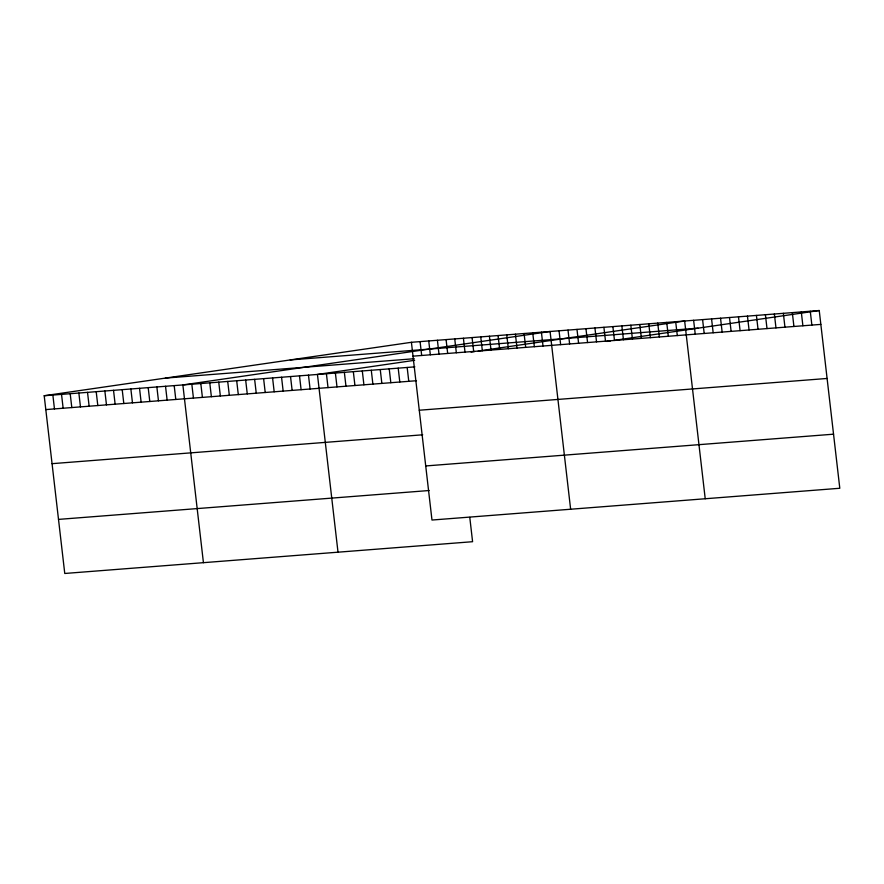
<?xml version="1.0" encoding="UTF-8"?>
<svg xmlns="http://www.w3.org/2000/svg" width="884" height="884" viewBox="0 0 884 884"><rect width="100%" height="100%" fill="white"/><g stroke="black" fill="none" stroke-linecap="round" stroke-linejoin="round"><path stroke-width="1.33" d="M469.78 517.372L472.586 541.704L64.764 573.473L44.2 395.734L411.414 342.296L819.236 310.527L839.8 488.266L431.978 520.035L411.414 342.296M414.64 360.307L317.444 374.451L338.008 552.191M471.039 352.097L474.642 351.578M478.244 351.047L684.647 321.014L705.222 498.753M606.822 341.445L610.424 340.915M614.026 340.395L819.236 310.527M290.228 359.932L698.062 328.163M413.016 356.153L820.838 324.384M165.374 378.098L414.264 358.716M44.2 395.734L414.861 366.86M45.802 409.59L416.463 380.717M419.27 410.231L827.092 378.462M52.057 463.669L422.718 434.795M425.712 465.945L833.546 434.188M58.51 519.394L429.16 490.521M810.263 311.223L811.866 325.08M801.291 311.93L802.893 325.776M792.318 312.627L793.92 326.483M783.346 313.323L784.948 327.179M774.373 314.019L775.975 327.876M765.4 314.726L767.003 328.572M756.428 315.422L758.03 329.279M747.455 316.118L749.057 329.975M738.483 316.815L740.085 330.671M729.51 317.522L731.112 331.367M720.537 318.218L722.14 332.075M711.565 318.914L713.167 332.771M702.592 319.61L704.194 333.467M693.62 320.306L695.233 334.163M675.685 321.71L677.288 335.566M666.713 322.406L668.315 336.263M657.74 323.102L659.342 336.959M648.768 323.809L650.37 337.655M639.795 324.505L641.397 338.362M630.822 325.202L632.425 339.058M621.85 325.898L623.452 339.754M612.877 326.605L614.479 340.451M603.905 327.301L605.507 341.158M594.932 327.997L596.534 341.854M585.959 328.693L587.562 342.55M576.987 329.401L578.589 343.246M568.014 330.097L569.616 343.953M559.042 330.793L560.644 344.649M570.633 509.228L550.069 331.489L182.866 384.938L203.43 562.677M541.406 332.163L543.008 346.02M532.732 332.848L534.345 346.694M524.068 333.522L525.671 347.368M515.405 334.196L517.007 348.053M506.742 334.87L508.344 348.727M498.068 335.544L499.67 349.401M489.404 336.218L491.007 350.075M480.741 336.892L482.344 350.749M472.067 337.566L473.68 351.423M463.404 338.24L465.006 352.097M454.741 338.915L456.343 352.771M446.077 339.589L447.68 353.445M437.403 340.274L439.005 354.119M428.74 340.948L430.342 354.793M420.077 341.622L421.679 355.478M407.17 367.468L408.773 381.313M398.198 368.164L399.8 382.021M389.225 368.86L390.827 382.717M380.253 369.556L381.855 383.413M371.28 370.252L372.882 384.109M362.307 370.96L363.91 384.816M353.335 371.656L354.937 385.512M344.362 372.352L345.964 386.209M335.39 373.048L336.992 386.905M326.417 373.755L328.019 387.601M308.472 375.147L310.074 389.004M299.499 375.844L301.101 389.7M290.527 376.551L292.129 390.397M281.554 377.247L283.156 391.104M272.581 377.943L274.184 391.8M263.609 378.639L265.211 392.496M254.636 379.346L256.238 393.192M245.664 380.043L247.266 393.899M236.691 380.739L238.293 394.596M227.718 381.435L229.321 395.292M218.746 382.142L220.348 395.988M209.773 382.838L211.375 396.695M200.801 383.534L202.414 397.391M191.828 384.231L193.441 398.087M174.192 385.612L175.794 399.457M165.529 386.286L167.131 400.143M156.866 386.96L158.468 400.817M148.192 387.634L149.794 401.491M139.528 388.308L141.131 402.165M130.865 388.982L132.467 402.839M122.202 389.656L123.804 403.513M113.528 390.33L115.13 404.187M104.865 391.004L106.467 404.861M96.201 391.689L97.804 405.535M87.527 392.363L89.129 406.209M78.864 393.037L80.466 406.883M70.201 393.712L71.803 407.568M61.537 394.386L63.14 408.242M52.863 395.06L54.465 408.916"/></g></svg>
